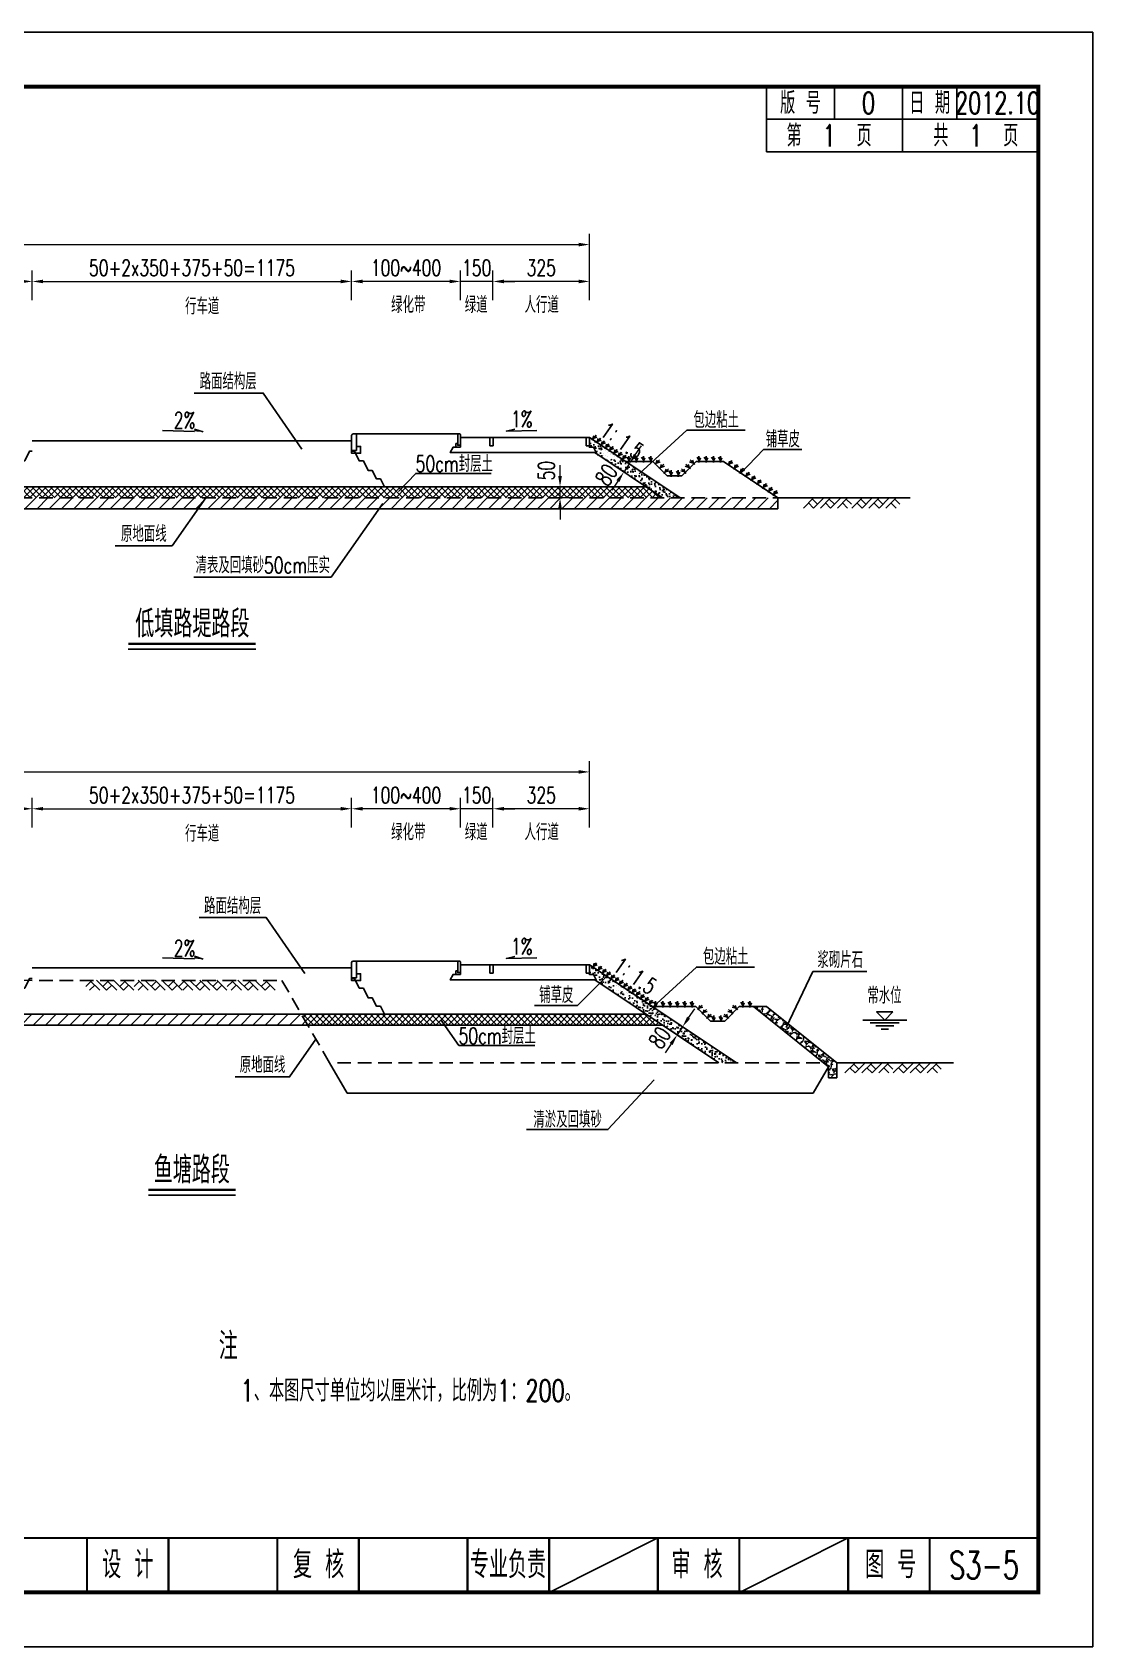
# Model space of a CAD drawing. Extents: x -1568 to -1148, y -1287 to -990.
# Drawn here: x -1343.3 to -1148.2, y -1286.8 to -989.8 of the extents above; entities that cross this region are included whole.
import ezdxf
from ezdxf.enums import TextEntityAlignment as Align

# ---------------------------------------------------------------- set-up
doc = ezdxf.new("R2010")
doc.units = 0
doc.header["$LTSCALE"] = 5
doc.header["$PDMODE"] = 32
doc.header["$PDSIZE"] = 0.3
doc.linetypes.add('HIDDEN', pattern=[0.375, 0.25, -0.125])
doc.layers.get('0').update_dxf_attribs({"linetype": 'CONTINUOUS'})
doc.layers.get('Defpoints').update_dxf_attribs({"linetype": 'CONTINUOUS'})
for name, color, linetype in [('1', 3, 'CONTINUOUS'), ('2', 2, 'HIDDEN'), ('fz', 7, 'CONTINUOUS'), ('HDM', 1, 'CONTINUOUS'), ('图框', 7, 'CONTINUOUS'), ('尺寸标注', 2, 'CONTINUOUS'), ('文字', 7, 'CONTINUOUS'), ('次轮廓线', 7, 'CONTINUOUS'), ('轮廓线', 7, 'CONTINUOUS')]:
    doc.layers.add(name, color=color, linetype=linetype)
doc.layers.add('标注', color=4, linetype='CONTINUOUS', lineweight=15)
doc.styles.get("Standard").update_dxf_attribs({"font": 'simplex1.shx', "width": 0.7, "bigfont": 'hztxt.shx'})
doc.dimstyles.new('比例1：200', dxfattribs={"dimtxt": 3, "dimasz": 2, "dimexe": 2, "dimexo": 1, "dimgap": 1, "dimtad": 1, "dimlfac": 20, "dimzin": 13, "dimdsep": 46, "dimtxsty": 'Standard', "dimcen": -0.09, "dimclrd": 256, "dimclre": 256, "dimclrt": 7, "dimaunit": 1, "dimadec": 0, "dimazin": 2, "dimtfac": 0.0005, "dimtix": 1, "dimtmove": 2, "dimatfit": 3, "dimfxl": 0, "dimtolj": 1, "dimtzin": 13, "dimlwd": -1, "dimlwe": -1, "dimarcsym": 0})
pattern_1 = [(50, (0, 0), (1.8218467, -0.1593909), [0.1905, -2.0955]), (355, (0, 0), (-0.3524283, 1.9105664), [0.1524, -1.6764]), (100.451, (0.1518, -0.0133), (1.469425, 1.7511669), [0.1619, -1.7809]), (46.1842, (0, 0.508), (2.7107904, -0.4204233), [0.28575, -3.14325]), (96.6356, (0.226, 0.473), (2.3740423, 2.4742556), [0.24285, -2.67135]), (351.184, (0, 0.508), (2.374046, 2.474251), [0.2286, -2.5146]), (21, (0.254, 0.381), (1.5161488, -1.0226552), [0.1905, -2.0955]), (326, (0.254, 0.381), (0.6180203, 1.8418797), [0.1524, -1.6764]), (71.4514, (0.3803, 0.2958), (2.1341649, 0.8192286), [0.1619, -1.7809]), (37.5, (0, 0), (0.03088603, 0.8455504), [0, -1.65608, 0, -1.7018, 0, -1.68275]), (7.5, (0, 0), (0.66819663, 1.00180575), [0, -0.97028, 0, -1.61798, 0, -0.64135]), (327.5, (-0.5664, 0), (1.35590595, -0.05728744), [0, -0.635, 0, -1.9812, 0, -2.6289]), (317.5, (-0.8204, 0), (1.4812918, 0.2542649), [0, -0.8255, 0, -1.31572, 0, -1.8669])]

# ---------------------------------------------------------------- blocks, each defined once
blk = doc.blocks.new('*D7')
at = {"layer": 'Defpoints', "color": 0}
for p in [(-1343.27, -1035.66), (-1363.27, -1040.11), (-1343.27, -1040.12)]:
    blk.add_point(p, dxfattribs=at)
at = {"layer": '标注'}
for p, q in [((-1363.27, -1039.11), (-1363.27, -1033.66)), ((-1361.27, -1035.66), (-1345.27, -1035.66)), ((-1343.27, -1039.12), (-1343.27, -1033.66))]:
    blk.add_line(p, q, dxfattribs=at)
for points in [[(-1361.27, -1035.33), (-1361.27, -1036), (-1363.27, -1035.66)], [(-1345.27, -1035.33), (-1345.27, -1036), (-1343.27, -1035.66)]]:
    blk.add_solid(points, dxfattribs=at)
at = {"layer": '标注', "color": 7, "insert": (-1353.27, -1033.16), "char_height": 3, "attachment_point": 5}
blk.add_mtext('\\A1;400~1000', dxfattribs=at)
blk = doc.blocks.new('*D8')
at = {"layer": 'Defpoints', "color": 0}
for p in [(-1284.52, -1035.66), (-1343.27, -1040.12), (-1284.52, -1040.11)]:
    blk.add_point(p, dxfattribs=at)
at = {"layer": '标注'}
for p, q in [((-1343.27, -1039.12), (-1343.27, -1033.66)), ((-1341.27, -1035.66), (-1286.52, -1035.66)), ((-1284.52, -1039.11), (-1284.52, -1033.66))]:
    blk.add_line(p, q, dxfattribs=at)
for points in [[(-1341.27, -1035.33), (-1341.27, -1036), (-1343.27, -1035.66)], [(-1286.52, -1035.33), (-1286.52, -1036), (-1284.52, -1035.66)]]:
    blk.add_solid(points, dxfattribs=at)
at = {"layer": '标注', "color": 7, "insert": (-1313.89, -1033.16), "char_height": 3, "attachment_point": 5}
blk.add_mtext('\\A1;50+2x350+375+50=1175', dxfattribs=at)
blk = doc.blocks.new('*D9')
at = {"layer": 'Defpoints', "color": 0}
for p in [(-1240.77, -1028.88), (-1465.77, -1040.11), (-1240.77, -1040.11)]:
    blk.add_point(p, dxfattribs=at)
at = {"layer": '标注'}
for p, q in [((-1465.77, -1034.88), (-1465.77, -1026.88)), ((-1240.77, -1034.88), (-1240.77, -1026.88)), ((-1463.77, -1028.88), (-1242.77, -1028.88))]:
    blk.add_line(p, q, dxfattribs=at)
for points in [[(-1463.77, -1028.55), (-1463.77, -1029.22), (-1465.77, -1028.88)], [(-1242.77, -1028.55), (-1242.77, -1029.22), (-1240.77, -1028.88)]]:
    blk.add_solid(points, dxfattribs=at)
at = {"layer": '标注', "color": 7, "insert": (-1353.27, -1026.38), "char_height": 3, "attachment_point": 5}
blk.add_mtext('\\A1;道路总宽45m', dxfattribs=at)
blk = doc.blocks.new('*D10')
at = {"layer": 'Defpoints', "color": 0}
for p in [(-1284.52, -1035.66), (-1284.52, -1040.11), (-1264.52, -1040.11)]:
    blk.add_point(p, dxfattribs=at)
at = {"layer": '标注'}
for p, q in [((-1284.52, -1039.11), (-1284.52, -1033.66)), ((-1266.52, -1035.66), (-1282.52, -1035.66)), ((-1264.52, -1039.11), (-1264.52, -1033.66))]:
    blk.add_line(p, q, dxfattribs=at)
for points in [[(-1282.52, -1035.33), (-1282.52, -1036), (-1284.52, -1035.66)], [(-1266.52, -1035.33), (-1266.52, -1036), (-1264.52, -1035.66)]]:
    blk.add_solid(points, dxfattribs=at)
at = {"layer": '标注', "color": 7, "insert": (-1274.52, -1033.16), "char_height": 3, "attachment_point": 5}
blk.add_mtext('\\A1;100~400', dxfattribs=at)
blk = doc.blocks.new('*D13')
at = {"layer": 'Defpoints', "color": 0}
for p in [(-1258.52, -1035.66), (-1258.52, -1040.11), (-1240.77, -1040.11)]:
    blk.add_point(p, dxfattribs=at)
at = {"layer": '标注'}
for p, q in [((-1258.52, -1039.11), (-1258.52, -1033.66)), ((-1242.77, -1035.66), (-1256.52, -1035.66)), ((-1240.77, -1039.11), (-1240.77, -1033.66))]:
    blk.add_line(p, q, dxfattribs=at)
for points in [[(-1256.52, -1035.33), (-1256.52, -1036), (-1258.52, -1035.66)], [(-1242.77, -1035.33), (-1242.77, -1036), (-1240.77, -1035.66)]]:
    blk.add_solid(points, dxfattribs=at)
at = {"layer": '标注', "color": 7, "insert": (-1249.64, -1033.16), "char_height": 3, "attachment_point": 5}
blk.add_mtext('\\A1;325', dxfattribs=at)
blk = doc.blocks.new('*D12')
at = {"layer": 'Defpoints', "color": 0}
for p in [(-1264.52, -1035.66), (-1264.52, -1038.51), (-1258.52, -1040.08)]:
    blk.add_point(p, dxfattribs=at)
at = {"layer": '标注'}
for p, q in [((-1266.52, -1035.66), (-1268.52, -1035.66)), ((-1264.52, -1037.51), (-1264.52, -1033.66)), ((-1258.52, -1035.66), (-1264.52, -1035.66)), ((-1258.52, -1039.08), (-1258.52, -1033.66)), ((-1256.52, -1035.66), (-1254.52, -1035.66))]:
    blk.add_line(p, q, dxfattribs=at)
for points in [[(-1266.52, -1035.33), (-1266.52, -1036), (-1264.52, -1035.66)], [(-1256.52, -1035.33), (-1256.52, -1036), (-1258.52, -1035.66)]]:
    blk.add_solid(points, dxfattribs=at)
at = {"layer": '标注', "color": 7, "insert": (-1261.52, -1033.16), "char_height": 3, "attachment_point": 5}
blk.add_mtext('\\A1;150', dxfattribs=at)
blk = doc.blocks.new('*D17')
at = {"layer": 'Defpoints', "color": 0}
for p in [(-1343.27, -1132.67), (-1363.27, -1137.12), (-1343.27, -1137.12)]:
    blk.add_point(p, dxfattribs=at)
at = {"layer": '标注'}
for p, q in [((-1363.27, -1136.12), (-1363.27, -1130.67)), ((-1343.27, -1136.12), (-1343.27, -1130.67)), ((-1361.27, -1132.67), (-1345.27, -1132.67))]:
    blk.add_line(p, q, dxfattribs=at)
for points in [[(-1361.27, -1132.34), (-1361.27, -1133), (-1363.27, -1132.67)], [(-1345.27, -1132.34), (-1345.27, -1133), (-1343.27, -1132.67)]]:
    blk.add_solid(points, dxfattribs=at)
at = {"layer": '标注', "color": 7, "insert": (-1353.27, -1130.17), "char_height": 3, "attachment_point": 5}
blk.add_mtext('\\A1;400~1000', dxfattribs=at)
blk = doc.blocks.new('*D18')
at = {"layer": 'Defpoints', "color": 0}
for p in [(-1284.52, -1132.67), (-1343.27, -1137.12), (-1284.52, -1137.12)]:
    blk.add_point(p, dxfattribs=at)
at = {"layer": '标注'}
for p, q in [((-1343.27, -1136.12), (-1343.27, -1130.67)), ((-1284.52, -1136.12), (-1284.52, -1130.67)), ((-1341.27, -1132.67), (-1286.52, -1132.67))]:
    blk.add_line(p, q, dxfattribs=at)
for points in [[(-1341.27, -1132.34), (-1341.27, -1133), (-1343.27, -1132.67)], [(-1286.52, -1132.34), (-1286.52, -1133), (-1284.52, -1132.67)]]:
    blk.add_solid(points, dxfattribs=at)
at = {"layer": '标注', "color": 7, "insert": (-1313.89, -1130.17), "char_height": 3, "attachment_point": 5}
blk.add_mtext('\\A1;50+2x350+375+50=1175', dxfattribs=at)
blk = doc.blocks.new('*D19')
at = {"layer": 'Defpoints', "color": 0}
for p in [(-1240.77, -1125.89), (-1465.77, -1137.12), (-1240.77, -1137.12)]:
    blk.add_point(p, dxfattribs=at)
at = {"layer": '标注'}
for p, q in [((-1465.77, -1131.89), (-1465.77, -1123.89)), ((-1240.77, -1131.89), (-1240.77, -1123.89)), ((-1463.77, -1125.89), (-1242.77, -1125.89))]:
    blk.add_line(p, q, dxfattribs=at)
for points in [[(-1463.77, -1125.56), (-1463.77, -1126.22), (-1465.77, -1125.89)], [(-1242.77, -1125.56), (-1242.77, -1126.22), (-1240.77, -1125.89)]]:
    blk.add_solid(points, dxfattribs=at)
at = {"layer": '标注', "color": 7, "insert": (-1353.27, -1123.39), "char_height": 3, "attachment_point": 5}
blk.add_mtext('\\A1;道路总宽45m', dxfattribs=at)
blk = doc.blocks.new('*D20')
at = {"layer": 'Defpoints', "color": 0}
for p in [(-1284.52, -1132.67), (-1284.52, -1137.12), (-1264.52, -1137.12)]:
    blk.add_point(p, dxfattribs=at)
at = {"layer": '标注'}
for p, q in [((-1284.52, -1136.12), (-1284.52, -1130.67)), ((-1264.52, -1136.12), (-1264.52, -1130.67)), ((-1266.52, -1132.67), (-1282.52, -1132.67))]:
    blk.add_line(p, q, dxfattribs=at)
for points in [[(-1282.52, -1132.34), (-1282.52, -1133), (-1284.52, -1132.67)], [(-1266.52, -1132.34), (-1266.52, -1133), (-1264.52, -1132.67)]]:
    blk.add_solid(points, dxfattribs=at)
at = {"layer": '标注', "color": 7, "insert": (-1274.52, -1130.17), "char_height": 3, "attachment_point": 5}
blk.add_mtext('\\A1;100~400', dxfattribs=at)
blk = doc.blocks.new('*D22')
at = {"layer": 'Defpoints', "color": 0}
for p in [(-1258.52, -1132.67), (-1258.52, -1137.12), (-1240.77, -1137.12)]:
    blk.add_point(p, dxfattribs=at)
at = {"layer": '标注'}
for p, q in [((-1258.52, -1136.12), (-1258.52, -1130.67)), ((-1240.77, -1136.12), (-1240.77, -1130.67)), ((-1242.77, -1132.67), (-1256.52, -1132.67))]:
    blk.add_line(p, q, dxfattribs=at)
for points in [[(-1256.52, -1132.34), (-1256.52, -1133), (-1258.52, -1132.67)], [(-1242.77, -1132.34), (-1242.77, -1133), (-1240.77, -1132.67)]]:
    blk.add_solid(points, dxfattribs=at)
at = {"layer": '标注', "color": 7, "insert": (-1249.64, -1130.17), "char_height": 3, "attachment_point": 5}
blk.add_mtext('\\A1;325', dxfattribs=at)
blk = doc.blocks.new('*D23')
at = {"layer": 'Defpoints', "color": 0}
for p in [(-1264.52, -1132.67), (-1264.52, -1135.51), (-1258.52, -1137.08)]:
    blk.add_point(p, dxfattribs=at)
at = {"layer": '标注'}
for p, q in [((-1264.52, -1134.51), (-1264.52, -1130.67)), ((-1258.52, -1136.08), (-1258.52, -1130.67)), ((-1266.52, -1132.67), (-1268.52, -1132.67)), ((-1258.52, -1132.67), (-1264.52, -1132.67)), ((-1256.52, -1132.67), (-1254.52, -1132.67))]:
    blk.add_line(p, q, dxfattribs=at)
for points in [[(-1266.52, -1132.34), (-1266.52, -1133), (-1264.52, -1132.67)], [(-1256.52, -1132.34), (-1256.52, -1133), (-1258.52, -1132.67)]]:
    blk.add_solid(points, dxfattribs=at)
at = {"layer": '标注', "color": 7, "insert": (-1261.52, -1130.17), "char_height": 3, "attachment_point": 5}
blk.add_mtext('\\A1;150', dxfattribs=at)
blk = doc.blocks.new('草')
at = {"layer": '轮廓线', "color": 3}
for p, q in [((-1476.18, -1070.56), (-1477.66, -1068.74)), ((-1477.66, -1068.74), (-1476.53, -1070.05)), ((-1476.53, -1070.05), (-1476.8, -1068.9)), ((-1477.96, -1069.45), (-1476.53, -1069.98)), ((-1476.53, -1069.98), (-1476.18, -1070.56))]:
    blk.add_line(p, q, dxfattribs=at)
blk = doc.blocks.new('*D27')
at = {"layer": 'Defpoints', "color": 0}
for p in [(-1234.45, -1070.73), (-1230.5, -1071.2), (-1231.5, -1072.7)]:
    blk.add_point(p, dxfattribs=at)
at = {"layer": '标注'}
for p, q in [((-1232.34, -1067.57), (-1231.23, -1065.9)), ((-1231.33, -1070.65), (-1235.12, -1068.12)), ((-1232.33, -1072.14), (-1236.12, -1069.62)), ((-1233.45, -1069.23), (-1234.45, -1070.73)), ((-1235.56, -1072.39), (-1236.67, -1074.06))]:
    blk.add_line(p, q, dxfattribs=at)
for points in [[(-1232.62, -1067.38), (-1232.07, -1067.75), (-1233.45, -1069.23)], [(-1235.84, -1072.21), (-1235.28, -1072.58), (-1234.45, -1070.73)]]:
    blk.add_solid(points, dxfattribs=at)
at = {"layer": '标注', "color": 7, "insert": (-1237.66, -1071.24), "char_height": 3, "attachment_point": 5, "rotation": 56.3099}
blk.add_mtext('\\A1;80', dxfattribs=at)
blk = doc.blocks.new('*D28')
at = {"layer": 'Defpoints', "color": 0}
for p in [(-1246.19, -1073.47), (-1243.4, -1073.47), (-1243.4, -1075.47)]:
    blk.add_point(p, dxfattribs=at)
at = {"layer": '标注'}
for p, q in [((-1246.19, -1071.47), (-1246.19, -1069.47)), ((-1244.4, -1073.47), (-1248.19, -1073.47)), ((-1246.19, -1075.47), (-1246.19, -1073.47)), ((-1244.4, -1075.47), (-1248.19, -1075.47)), ((-1246.19, -1077.47), (-1246.19, -1079.47))]:
    blk.add_line(p, q, dxfattribs=at)
for points in [[(-1246.52, -1071.47), (-1245.85, -1071.47), (-1246.19, -1073.47)], [(-1246.52, -1077.47), (-1245.85, -1077.47), (-1246.19, -1075.47)]]:
    blk.add_solid(points, dxfattribs=at)
at = {"layer": '标注', "color": 7, "insert": (-1248.69, -1070.47), "char_height": 3, "attachment_point": 5, "rotation": 90}
blk.add_mtext('\\A1;50', dxfattribs=at)
blk = doc.blocks.new('series')
at = {"width": 0.75}
for tag, height, p in [('页码', 4, (-35, -19)), ('图名', 5, (-220, -282)), ('图号', 5, (-20, -282))]:
    blk.add_attdef(tag, text='', height=height, dxfattribs=at).set_placement(p, align=Align.MIDDLE_CENTER)
blk = doc.blocks.new('*D30')
at = {"layer": 'Defpoints', "color": 0}
for p in [(-1224.64, -1174.28), (-1220.69, -1174.75), (-1221.69, -1176.24)]:
    blk.add_point(p, dxfattribs=at)
at = {"layer": '标注'}
for p, q in [((-1222.53, -1171.11), (-1221.42, -1169.45)), ((-1221.52, -1174.19), (-1225.3, -1171.67)), ((-1223.64, -1172.78), (-1224.64, -1174.28)), ((-1225.75, -1175.94), (-1226.86, -1177.6)), ((-1222.52, -1175.69), (-1226.3, -1173.17))]:
    blk.add_line(p, q, dxfattribs=at)
for points in [[(-1222.81, -1170.93), (-1222.25, -1171.3), (-1223.64, -1172.78)], [(-1226.03, -1175.76), (-1225.47, -1176.13), (-1224.64, -1174.28)]]:
    blk.add_solid(points, dxfattribs=at)
at = {"layer": '标注', "color": 7, "insert": (-1227.85, -1174.78), "char_height": 3, "attachment_point": 5, "rotation": 56.3099}
blk.add_mtext('\\A1;80', dxfattribs=at)

msp = doc.modelspace()

# ---------------------------------------------------------------- hatches: boundary and pattern name
at = {"layer": '1'}
h = msp.add_hatch(dxfattribs=at)
h.set_pattern_fill('ANSI31', color=256, scale=0.5, style=0)
edge = h.paths.add_edge_path()
edge.add_line((-1206.11032, -1077.46893), (-1353.2689, -1077.46893))
edge.add_line((-1353.2689, -1075.46893), (-1206.11032, -1075.46893))
h = msp.add_hatch(dxfattribs=at)
h.set_pattern_fill('ANSI31', color=256, scale=0.5, style=0)
h.paths.add_polyline_path([(-1469.52744, -1162.36024), (-1468.08822, -1166.16024), (-1431.50727, -1166.16024), (-1429.54075, -1172.47429), (-1292.59632, -1172.47429), (-1293.73805, -1170.47429), (-1428.0689, -1170.47429), (-1430.02836, -1164.18292), (-1466.77876, -1164.16024), (-1468.45812, -1162.36024)])
at = {"layer": '尺寸标注'}
h = msp.add_hatch(dxfattribs=at)
h.set_pattern_fill('AR-CONC', color=256, scale=0.01, style=0)
h.set_pattern_definition(pattern_1)
h.paths.add_polyline_path([(-1240.7689, -1064.35488), (-1240.7689, -1066.15488), (-1240.0189, -1066.15488), (-1239.5189, -1067.15488), (-1239.81389, -1067.15488), (-1227.34281, -1075.46893), (-1224.09782, -1075.46893)])
h = msp.add_hatch(dxfattribs=at)
h.set_pattern_fill('ANSI37', color=256, scale=0.25, style=0)
h.paths.add_polyline_path([(-1353.2689, -1073.46893), (-1353.2689, -1075.46893), (-1227.34281, -1075.46893), (-1230.34281, -1073.46893)])
h = msp.add_hatch(dxfattribs=at)
h.set_pattern_fill('AR-CONC', color=256, scale=0.01, style=0)
h.set_pattern_definition(pattern_1)
h.paths.add_polyline_path([(-1240.7689, -1161.36024), (-1240.7689, -1163.16024), (-1240.0189, -1163.16024), (-1239.5189, -1164.16024), (-1239.81389, -1164.16024), (-1216.95678, -1179.39831), (-1213.71178, -1179.39831)])
h = msp.add_hatch(dxfattribs=at)
h.set_pattern_fill('ANSI37', color=256, scale=0.25, style=0)
h.paths.add_polyline_path([(-1292.59632, -1172.47429), (-1227.34281, -1172.47429), (-1230.34281, -1170.47429), (-1293.75379, -1170.47429)])
at = {"layer": '标注'}
h = msp.add_hatch(dxfattribs=at)
h.set_pattern_fill('GRAVEL', color=2, scale=0.1, style=0)
h.set_pattern_definition([(228.0128, (1.8288, 2.54), (-20.320017266, -22.86002809), [0.341721, -33.8305]), (184.9697, (1.6002, 2.286), (30.480049306, 2.5399820754), [0.586405, -58.054]), (132.5104, (1.016, 2.2352), (25.399981518, -27.940027292), [0.413482, -40.9347]), (267.2737, (0.0254, 1.6002), (2.539988971, 50.799983653), [0.534005, -52.8664]), (292.8337, (0, 1.0668), (-12.7000360555, 30.48001733), [0.523634, -51.8398]), (357.2737, (0.2032, 0.5842), (-50.799983653, 2.539988971), [0.534005, -52.8664]), (37.6942, (0.7366, 0.5588), (-33.020020861, -25.399977357), [0.706194, -69.9131]), (72.2553, (1.2954, 0.9906), (17.7800355655, 55.880016206), [0.66672, -66.0053]), (121.4296, (1.4986, 1.6256), (-20.320005235, 33.01996116), [0.535813, -53.0455]), (175.2364, (1.2192, 2.0828), (27.939978053, -2.539976163), [0.611713, -29.9739]), (222.3974, (0.6096, 2.1336), (-30.4800009172, -27.9399636506), [0.791078, -78.3168]), (138.8141, (2.54, 1.5748), (-17.779988674, 15.239976557), [0.270005, -26.7306]), (171.4692, (2.3368, 1.7526), (33.019949596, -5.0800128), [0.513682, -50.8546]), (225, (1.8288, 1.8288), (-5e-16, -2.5399983), [0.359209, -3.23289]), (203.1986, (1.651, 2.1336), (12.700042826, 5.080022274), [0.193441, -19.1506]), (291.8014, (1.4732, 2.0574), (-2.54000178, 7.62000491), [0.273566, -13.4048]), (30.9638, (1.5748, 1.8034), (7.61999195, 5.08000396), [0.44432, -14.3663]), (161.5651, (1.9558, 2.032), (5.0800023, -2.53999622), [0.321287, -7.7109]), (16.3895, (0, 2.0574), (25.400014014, 7.61998415), [0.450088, -44.5588]), (70.3462, (0.4318, 2.1844), (-10.159971689, -27.939960489), [0.377599, -37.3822]), (293.1986, (1.9558, 2.54), (-5.080022274, 12.700042826), [0.38688, -18.9572]), (343.6105, (2.1082, 2.1844), (-25.400014014, 7.61998415), [0.450088, -44.5588]), (339.444, (0, 0.4826), (-12.700015764, 5.079993836), [0.434035, -21.2677]), (294.7751, (0.4064, 0.3302), (-12.699970404, 27.939987026), [0.363672, -36.0036]), (66.8014, (1.9812, 0), (5.080022274, 12.700042826), [0.38688, -18.9572]), (17.354, (2.1336, 0.3556), (-33.020001782, -10.159984676), [0.425783, -42.1524]), (69.444, (0.7366, 0), (-5.079993836, -12.700015764), [0.217018, -21.4848]), (101.3099, (1.8288, 0), (-2.53998746, 10.15996746), [0.129515, -12.822]), (165.9638, (1.8034, 0.127), (7.62000535, -2.5399956), [0.523634, -9.94905]), (186.009, (1.2954, 0.254), (25.399962544, 2.539994069), [0.485267, -48.0414]), (303.6901, (1.5748, 1.5748), (-2.54000087, 5.0799951), [0.366324, -8.79178]), (353.1572, (1.778, 1.27), (43.1800178566, -5.0800227517), [0.639557, -63.316]), (60.9454, (2.413, 1.1938), (-10.159976366, -17.77995761), [0.261508, -25.8894]), (90, (2.54, 1.4224), (-2.54, 2.54), [0.1524, -2.3876]), (120.2564, (1.2446, 0.3302), (10.159978467, -17.779991032), [0.352867, -34.9339]), (48.0128, (1.0668, 0.635), (20.320017266, 22.86002809), [0.683443, -33.4888]), (0, (1.524, 1.143), (2.54, 2.54), [0.6604, -1.8796]), (325.3048, (2.1844, 1.143), (-25.399955991, 17.78000169), [0.40161, -39.7593]), (254.0546, (2.5146, 0.9144), (-2.54000648, -10.1600242), [0.369829, -18.1217]), (207.646, (2.413, 0.5588), (-48.259983049, -25.400015975), [0.602145, -59.6125]), (175.4261, (1.8796, 0.2794), (-33.020007605, 2.539987711), [0.637029, -63.0658]), (175.4261, (1.8796, 0.2794), (-33.020007605, 2.539987711), [0.637029, -63.0658])])
h.paths.add_polyline_path([(-1208.20786, -1169.06759), (-1210.60889, -1169.06759), (-1196.79573, -1180.11921), (-1196.79573, -1182.19186), (-1195.29573, -1182.19186), (-1195.29573, -1179.39831)])

# ---------------------------------------------------------------- linework, layer by layer
at = {"linetype": 'Continuous'}
for p, q in [((-1302.0189, -1064.92351), (-1302.0189, -1064.92351)), ((-1284.5189, -1066.02351), (-1284.5189, -1066.02351)), ((-1302.0189, -1161.92887), (-1302.0189, -1161.92887)), ((-1284.5189, -1163.02887), (-1284.5189, -1163.02887))]:
    msp.add_line(p, q, dxfattribs=at)
for p, q in [((-1284.52279, -1065.95327), (-1284.52279, -1065.95327)), ((-1284.5189, -1064.53494), (-1284.5189, -1066.21893)), ((-1284.5189, -1064.92351), (-1284.5189, -1066.17351)), ((-1302.17511, -1103.33233), (-1325.61268, -1103.33233)), ((-1283.49612, -1160.72429), (-1283.94762, -1160.72429)), ((-1284.52279, -1162.95863), (-1284.52279, -1162.95863)), ((-1284.5189, -1161.5403), (-1284.5189, -1163.22429)), ((-1284.5189, -1161.92887), (-1284.5189, -1163.17887)), ((-1305.86913, -1203.77726), (-1321.91866, -1203.77726))]:
    msp.add_line(p, q)
msp.add_lwpolyline([(-1148.20035, -1286.82642), (-1148.20035, -989.82642), (-1568.20035, -989.82642), (-1568.20035, -1286.82642)], close=True)
msp.add_lwpolyline([(-1148.20035, -1286.82642), (-1148.20035, -989.82642), (-1568.20035, -989.82642), (-1568.20035, -1286.82642)], close=True)
at = {"color": 7}
for points in [[(-1250.43629, -1063.10658), (-1256.04452, -1063.20588), (-1254.52873, -1062.81668)], [(-1250.43629, -1160.11194), (-1256.04452, -1160.21124), (-1254.52873, -1159.82204)]]:
    msp.add_lwpolyline(points, dxfattribs=at)
at = {"const_width": 0.4}
for points in [[(-1302.17511, -1102.33233), (-1325.61268, -1102.33233)], [(-1305.86913, -1202.77726), (-1321.91866, -1202.77726)]]:
    msp.add_lwpolyline(points, dxfattribs=at)
at = {"layer": '1'}
msp.add_line((-1278.4689, -1073.46893), (-1349.3189, -1073.46893), dxfattribs=at)
at = {"layer": '2', "color": 2, "linetype": 'Continuous'}
for p, q in [((-1199.54604, -1075.46893), (-1201.42104, -1077.34393)), ((-1199.54604, -1077.34393), (-1200.48354, -1076.40643)), ((-1198.83893, -1076.63682), (-1199.77643, -1075.69932)), ((-1197.67104, -1075.46893), (-1199.54604, -1077.34393)), ((-1196.42104, -1075.46893), (-1198.29604, -1077.34393)), ((-1196.42104, -1077.34393), (-1197.35854, -1076.40643)), ((-1195.71393, -1076.63682), (-1196.65143, -1075.69932)), ((-1194.54604, -1075.46893), (-1196.42104, -1077.34393)), ((-1193.29604, -1075.46893), (-1195.17104, -1077.34393)), ((-1193.29604, -1077.34393), (-1194.23354, -1076.40643)), ((-1192.58893, -1076.63682), (-1193.52643, -1075.69932)), ((-1190.63555, -1075.46893), (-1192.51055, -1077.34393)), ((-1190.63555, -1077.34393), (-1191.57305, -1076.40643)), ((-1189.92845, -1076.63682), (-1190.86595, -1075.69932)), ((-1188.76055, -1075.46893), (-1190.63555, -1077.34393)), ((-1187.51055, -1075.46893), (-1189.38555, -1077.34393)), ((-1187.51055, -1077.34393), (-1188.44805, -1076.40643)), ((-1186.80345, -1076.63682), (-1187.74095, -1075.69932)), ((-1185.63555, -1075.46893), (-1187.51055, -1077.34393)), ((-1184.38555, -1075.46893), (-1186.26055, -1077.34393)), ((-1184.38555, -1077.34393), (-1185.32305, -1076.40643)), ((-1183.67845, -1076.63682), (-1184.61595, -1075.69932)), ((-1332.72776, -1164.19545), (-1330.85276, -1166.07045)), ((-1331.47776, -1164.19545), (-1329.60276, -1166.07045)), ((-1329.60276, -1164.19545), (-1327.72776, -1166.07045)), ((-1328.35276, -1164.19545), (-1326.47776, -1166.07045)), ((-1326.47776, -1164.19545), (-1324.60276, -1166.07045)), ((-1323.81728, -1164.19545), (-1321.94228, -1166.07045)), ((-1322.56728, -1164.19545), (-1320.69228, -1166.07045)), ((-1320.69228, -1164.19545), (-1318.81728, -1166.07045)), ((-1319.44228, -1164.19545), (-1317.56728, -1166.07045)), ((-1317.56728, -1164.19545), (-1315.69228, -1166.07045)), ((-1315.59996, -1164.19545), (-1313.72496, -1166.07045)), ((-1314.34996, -1164.19545), (-1312.47496, -1166.07045)), ((-1312.47496, -1164.19545), (-1310.59996, -1166.07045)), ((-1311.22496, -1164.19545), (-1309.34996, -1166.07045)), ((-1309.34996, -1164.19545), (-1307.47496, -1166.07045)), ((-1306.68948, -1164.19545), (-1304.81448, -1166.07045)), ((-1305.43948, -1164.19545), (-1303.56448, -1166.07045)), ((-1303.56448, -1164.19545), (-1301.68948, -1166.07045)), ((-1302.31448, -1164.19545), (-1300.43948, -1166.07045)), ((-1300.43948, -1164.19545), (-1298.56448, -1166.07045)), ((-1333.43487, -1165.36334), (-1332.49737, -1164.42584)), ((-1332.72776, -1166.07045), (-1331.79026, -1165.13295)), ((-1330.30987, -1165.36334), (-1329.37237, -1164.42584)), ((-1329.60276, -1166.07045), (-1328.66526, -1165.13295)), ((-1327.18487, -1165.36334), (-1326.24737, -1164.42584)), ((-1326.47776, -1166.07045), (-1325.54026, -1165.13295)), ((-1324.52439, -1165.36334), (-1323.58689, -1164.42584)), ((-1323.81728, -1166.07045), (-1322.87978, -1165.13295)), ((-1321.39939, -1165.36334), (-1320.46189, -1164.42584)), ((-1320.69228, -1166.07045), (-1319.75478, -1165.13295)), ((-1318.27439, -1165.36334), (-1317.33689, -1164.42584)), ((-1317.56728, -1166.07045), (-1316.62978, -1165.13295)), ((-1316.30707, -1165.36334), (-1315.36957, -1164.42584)), ((-1315.59996, -1166.07045), (-1314.66246, -1165.13295)), ((-1313.18207, -1165.36334), (-1312.24457, -1164.42584)), ((-1312.47496, -1166.07045), (-1311.53746, -1165.13295)), ((-1310.05707, -1165.36334), (-1309.11957, -1164.42584)), ((-1309.34996, -1166.07045), (-1308.41246, -1165.13295)), ((-1307.39659, -1165.36334), (-1306.45909, -1164.42584)), ((-1306.68948, -1166.07045), (-1305.75198, -1165.13295)), ((-1304.27159, -1165.36334), (-1303.33409, -1164.42584)), ((-1303.56448, -1166.07045), (-1302.62698, -1165.13295)), ((-1301.14659, -1165.36334), (-1300.20909, -1164.42584)), ((-1300.43948, -1166.07045), (-1299.50198, -1165.13295)), ((-1191.92401, -1179.39831), (-1193.79901, -1181.27331)), ((-1191.92401, -1181.27331), (-1192.86151, -1180.33581)), ((-1191.2169, -1180.56621), (-1192.1544, -1179.62871)), ((-1190.04901, -1179.39831), (-1191.92401, -1181.27331)), ((-1188.79901, -1179.39831), (-1190.67401, -1181.27331)), ((-1188.79901, -1181.27331), (-1189.73651, -1180.33581)), ((-1188.0919, -1180.56621), (-1189.0294, -1179.62871)), ((-1186.92401, -1179.39831), (-1188.79901, -1181.27331)), ((-1185.67401, -1179.39831), (-1187.54901, -1181.27331)), ((-1185.67401, -1181.27331), (-1186.61151, -1180.33581)), ((-1184.9669, -1180.56621), (-1185.9044, -1179.62871)), ((-1183.01352, -1179.39831), (-1184.88852, -1181.27331)), ((-1183.01352, -1181.27331), (-1183.95102, -1180.33581)), ((-1182.30642, -1180.56621), (-1183.24392, -1179.62871)), ((-1181.13852, -1179.39831), (-1183.01352, -1181.27331)), ((-1179.88852, -1179.39831), (-1181.76352, -1181.27331)), ((-1179.88852, -1181.27331), (-1180.82602, -1180.33581)), ((-1179.18142, -1180.56621), (-1180.11892, -1179.62871)), ((-1178.01352, -1179.39831), (-1179.88852, -1181.27331)), ((-1176.76352, -1179.39831), (-1178.63852, -1181.27331)), ((-1176.76352, -1181.27331), (-1177.70102, -1180.33581)), ((-1176.05642, -1180.56621), (-1176.99392, -1179.62871))]:
    msp.add_line(p, q, dxfattribs=at)
at = {"layer": 'fz'}
for p, q in [((-1206.11032, -1077.46893), (-1353.2689, -1077.46893)), ((-1206.11032, -1075.46893), (-1206.11032, -1077.46893)), ((-1206.11032, -1075.46893), (-1181.76035, -1075.46893)), ((-1292.59632, -1172.47429), (-1429.54075, -1172.47429)), ((-1288.58914, -1179.39831), (-1285.35568, -1184.98541)), ((-1196.79573, -1180.11921), (-1199.61198, -1184.98541)), ((-1195.29573, -1179.39831), (-1173.80128, -1179.39831)), ((-1285.35568, -1184.98541), (-1199.61198, -1184.98541))]:
    msp.add_line(p, q, dxfattribs=at)
at = {"layer": 'HDM'}
for p, q in [((-1343.2689, -1064.96893), (-1284.5189, -1064.96893)), ((-1240.7689, -1064.35488), (-1264.5189, -1064.35488)), ((-1259.1189, -1064.35488), (-1259.1189, -1065.91527)), ((-1258.5189, -1065.91513), (-1259.1189, -1065.91527)), ((-1258.5189, -1064.35488), (-1258.5189, -1065.91513)), ((-1241.3689, -1064.35488), (-1241.3689, -1065.91719)), ((-1241.3689, -1065.91719), (-1240.7689, -1065.91719)), ((-1234.11343, -1068.79185), (-1240.7689, -1064.35488)), ((-1240.7689, -1064.35488), (-1240.7689, -1065.91719)), ((-1234.11343, -1068.79185), (-1229.11343, -1068.79185)), ((-1229.11343, -1068.79185), (-1226.45093, -1071.45435)), ((-1223.78843, -1071.45435), (-1221.12593, -1068.79185)), ((-1221.12593, -1068.79185), (-1216.12593, -1068.79185)), ((-1218.11343, -1068.79185), (-1217.40632, -1068.79185)), ((-1206.11032, -1075.46893), (-1216.12593, -1068.79185)), ((-1226.45093, -1071.45435), (-1223.78843, -1071.45435)), ((-1343.2689, -1161.92887), (-1284.5189, -1161.92887)), ((-1240.7689, -1161.36024), (-1264.5189, -1161.36024)), ((-1259.1189, -1161.36024), (-1259.1189, -1162.92063)), ((-1258.5189, -1162.92049), (-1259.1189, -1162.92063)), ((-1258.5189, -1161.36024), (-1258.5189, -1162.92049)), ((-1241.3689, -1161.36024), (-1241.3689, -1162.92255)), ((-1241.3689, -1162.92255), (-1240.7689, -1162.92255)), ((-1229.20786, -1169.06759), (-1240.7689, -1161.36024)), ((-1240.7689, -1161.36024), (-1240.7689, -1162.92255)), ((-1229.20786, -1169.06759), (-1221.90247, -1169.06759)), ((-1221.90247, -1169.06759), (-1221.20786, -1169.06759)), ((-1221.19536, -1169.06759), (-1218.53286, -1171.73009)), ((-1215.87036, -1171.73009), (-1213.20786, -1169.06759)), ((-1213.20786, -1169.06759), (-1212.50075, -1169.06759)), ((-1212.50075, -1169.06759), (-1208.20786, -1169.06759)), ((-1196.79573, -1180.11921), (-1210.60889, -1169.06759)), ((-1195.29573, -1179.39831), (-1208.20786, -1169.06759)), ((-1218.53286, -1171.73009), (-1215.87036, -1171.73009)), ((-1196.79573, -1182.19186), (-1196.79573, -1180.11921)), ((-1195.29573, -1182.19186), (-1195.29573, -1179.39831)), ((-1196.79573, -1182.19186), (-1195.29573, -1182.19186))]:
    msp.add_line(p, q, dxfattribs=at)
at = {"layer": 'HDM', "linetype": 'HIDDEN', "ltscale": 2}
for p, q in [((-1353.2689, -1075.46893), (-1206.11032, -1075.46893)), ((-1353.2689, -1164.2303), (-1297.35111, -1164.25846)), ((-1297.35111, -1164.25846), (-1288.58914, -1179.39831)), ((-1287.14159, -1179.39831), (-1197.69676, -1179.39831))]:
    msp.add_line(p, q, dxfattribs=at)
at = {"layer": 'HDM', "color": 1, "linetype": 'Continuous'}
for points in [[(-1283.6189, -1066.76893), (-1283.6189, -1063.71893), (-1284.2689, -1063.71893, 0.414213562), (-1284.5189, -1063.96893), (-1284.5189, -1066.76893)], [(-1264.5189, -1063.81893, 0.414213562), (-1264.6189, -1063.71893), (-1265.0189, -1063.71893), (-1265.0189, -1065.80488), (-1264.5189, -1065.80488)], [(-1283.6189, -1163.77429), (-1283.6189, -1160.72429), (-1284.2689, -1160.72429, 0.414213562), (-1284.5189, -1160.97429), (-1284.5189, -1163.77429)], [(-1264.5189, -1160.82429, 0.414213562), (-1264.6189, -1160.72429), (-1265.0189, -1160.72429), (-1265.0189, -1162.81024), (-1264.5189, -1162.81024)]]:
    msp.add_lwpolyline(points, format="xyb", close=True, dxfattribs=at)
at = {"layer": 'HDM', "color": 1}
for points in [[(-1284.5189, -1066.76893), (-1284.5189, -1067.26893), (-1282.8689, -1067.26893), (-1282.8689, -1066.01893), (-1283.6189, -1066.01893)], [(-1265.3689, -1065.45488), (-1265.0189, -1065.45488)], [(-1264.5189, -1065.80488), (-1264.5189, -1066.15488)], [(-1284.5189, -1163.77429), (-1284.5189, -1164.27429), (-1282.8689, -1164.27429), (-1282.8689, -1163.02429), (-1283.6189, -1163.02429)], [(-1265.3689, -1162.46024), (-1265.0189, -1162.46024)], [(-1264.5189, -1162.81024), (-1264.5189, -1163.16024)]]:
    msp.add_lwpolyline(points, dxfattribs=at)
at = {"layer": 'HDM', "color": 1, "linetype": 'Continuous'}
for points in [[(-1265.3689, -1065.45488), (-1265.3689, -1066.15488), (-1264.5189, -1066.15488)], [(-1265.3689, -1162.46024), (-1265.3689, -1163.16024), (-1264.5189, -1163.16024)]]:
    msp.add_lwpolyline(points, dxfattribs=at)
at = {"layer": '图框'}
for p, q in [((-1208.20035, -1011.82642), (-1208.20035, -999.82642)), ((-1195.70035, -1005.82642), (-1195.70035, -999.82642)), ((-1183.20035, -1005.82642), (-1183.20035, -999.82642)), ((-1173.20035, -1005.82642), (-1173.20035, -999.82642)), ((-1208.20035, -1005.82642), (-1158.20035, -1005.82642)), ((-1183.20035, -1011.82642), (-1183.20035, -1005.82642)), ((-1208.20035, -1011.82642), (-1158.20035, -1011.82642)), ((-1248.20035, -1276.82642), (-1228.20035, -1266.82642)), ((-1193.20035, -1266.82642), (-1213.20035, -1276.82642))]:
    msp.add_line(p, q, dxfattribs=at)
for points, const_width in [([(-1158.20035, -999.82642), (-1538.20035, -999.82642), (-1538.20035, -1276.82642), (-1158.20035, -1276.82642), (-1158.20035, -999.82642)], 0.7), ([(-1538.20035, -1266.82642), (-1158.20035, -1266.82642)], 0.4), ([(-1333.20035, -1276.82642), (-1333.20035, -1266.82642)], 0.4), ([(-1318.20035, -1276.82642), (-1318.20035, -1266.82642)], 0.4), ([(-1298.20035, -1276.82642), (-1298.20035, -1266.82642)], 0.4), ([(-1283.20035, -1276.82642), (-1283.20035, -1266.82642)], 0.4), ([(-1263.20035, -1276.82642), (-1263.20035, -1266.82642)], 0.4), ([(-1263.20035, -1276.82642), (-1263.20035, -1266.82642)], 0.4), ([(-1248.20035, -1276.82642), (-1248.20035, -1266.82642)], 0.4), ([(-1228.20035, -1276.82642), (-1228.20035, -1266.82642)], 0.4), ([(-1213.20035, -1276.82642), (-1213.20035, -1266.82642)], 0.4), ([(-1193.20035, -1276.82642), (-1193.20035, -1266.82642)], 0.4), ([(-1178.20035, -1276.82642), (-1178.20035, -1266.82642)], 0.4)]:
    msp.add_lwpolyline(points, dxfattribs=dict(at, const_width=const_width))
at = {"layer": '尺寸标注'}
for p, q in [((-1182.4083, -1171.54293), (-1190.50011, -1171.54293)), ((-1183.78216, -1172.04638), (-1189.12625, -1172.04638)), ((-1184.78869, -1172.62077), (-1188.11972, -1172.62077)), ((-1185.79383, -1173.19516), (-1187.11458, -1173.19516))]:
    msp.add_line(p, q, dxfattribs=at)
at = {"layer": '尺寸标注', "linetype": 'Continuous'}
for points in [[(-1313.48274, -1056.19713), (-1300.77495, -1056.19713), (-1293.68351, -1066.50133)], [(-1212.15566, -1063.05094), (-1222.85736, -1063.05094), (-1231.61709, -1071.08627)], [(-1201.71451, -1066.6092), (-1208.77032, -1066.6092), (-1212.94634, -1070.91158)], [(-1258.83597, -1070.97183), (-1272.74473, -1070.97183), (-1275.91164, -1074.28305)], [(-1328.03562, -1084.29781), (-1317.55899, -1084.29781), (-1311.36012, -1075.46893)], [(-1313.55485, -1090.07634), (-1288.30563, -1090.07634), (-1278.79117, -1076.52517)], [(-1312.59693, -1152.68096), (-1300.24403, -1152.68096), (-1293.15259, -1162.98516)], [(-1250.89783, -1168.84287), (-1243.00104, -1168.84287), (-1237.57081, -1163.4923)], [(-1210.39611, -1161.78226), (-1221.09781, -1161.78226), (-1229.85754, -1169.81759)], [(-1189.74343, -1162.62878), (-1199.65786, -1162.62878), (-1204.56038, -1172.93297)], [(-1250.83402, -1176.21623), (-1264.79757, -1176.21623), (-1268.09948, -1171.52096)], [(-1305.92355, -1181.99252), (-1295.93152, -1181.99252), (-1291.08371, -1175.08793)], [(-1252.35556, -1191.69387), (-1237.37431, -1191.69387), (-1228.85924, -1182.51358)]]:
    msp.add_lwpolyline(points, dxfattribs=at)
at = {"layer": '尺寸标注'}
msp.add_lwpolyline([(-1184.9542, -1170.04293), (-1187.9542, -1170.04293), (-1186.4542, -1171.54293)], close=True, dxfattribs=at)
at = {"layer": '文字', "ltscale": 10}
for p, q in [((-1313.43567, -1063.25562), (-1319.34361, -1063.06303)), ((-1311.83461, -1063.30781), (-1313.42815, -1062.81242)), ((-1313.43567, -1160.26098), (-1319.34361, -1160.06839)), ((-1311.83461, -1160.31317), (-1313.42815, -1159.81778))]:
    msp.add_line(p, q, dxfattribs=at)
for points in [[(-1311.83461, -1063.30781), (-1313.42815, -1062.81242), (-1313.43567, -1063.25562)], [(-1311.83461, -1160.31317), (-1313.42815, -1159.81778), (-1313.43567, -1160.26098)]]:
    msp.add_solid(points, dxfattribs=at)
at = {"layer": '次轮廓线'}
for p, q in [((-1283.6189, -1063.71893), (-1265.0189, -1063.71893)), ((-1239.81389, -1067.15488), (-1227.34281, -1075.46893)), ((-1234.11343, -1068.79185), (-1224.09782, -1075.46893)), ((-1278.4689, -1073.46893), (-1230.34281, -1073.46893)), ((-1283.49612, -1160.72429), (-1265.0189, -1160.72429)), ((-1239.81389, -1164.16024), (-1216.95678, -1179.39831)), ((-1234.11343, -1165.79721), (-1213.71178, -1179.39831)), ((-1292.59632, -1172.47429), (-1227.34281, -1172.47429)), ((-1278.4689, -1170.47429), (-1230.34281, -1170.47429))]:
    msp.add_line(p, q, dxfattribs=at)
for points in [[(-1265.8689, -1066.15488), (-1266.3689, -1067.15488), (-1239.5189, -1067.15488), (-1266.3689, -1067.15488), (-1265.8689, -1066.15488), (-1265.3689, -1066.15488)], [(-1240.7689, -1066.15488), (-1240.7689, -1065.91719), (-1240.7689, -1066.15488), (-1240.0189, -1066.15488), (-1239.5189, -1067.15488)], [(-1284.5189, -1066.86893), (-1284.0189, -1066.86893), (-1283.1189, -1068.66893), (-1282.3689, -1068.66893), (-1281.4689, -1070.46893), (-1280.7189, -1070.46893), (-1279.9689, -1071.96893), (-1279.2189, -1071.96893), (-1278.4689, -1073.46893), (-1349.3189, -1073.46893), (-1348.5689, -1071.96893), (-1347.8189, -1071.96893), (-1347.0689, -1070.46893), (-1346.3189, -1070.46893), (-1345.4189, -1068.66893), (-1344.6689, -1068.66893), (-1343.7689, -1066.86893), (-1343.2689, -1066.86893)], [(-1284.5189, -1163.87429), (-1284.0189, -1163.87429), (-1283.1189, -1165.67429), (-1282.3689, -1165.67429), (-1281.4689, -1167.47429), (-1280.7189, -1167.47429), (-1279.9689, -1168.97429), (-1279.2189, -1168.97429), (-1278.4689, -1170.47429), (-1349.3189, -1170.47429), (-1348.5689, -1168.97429), (-1347.8189, -1168.97429), (-1347.0689, -1167.47429), (-1346.3189, -1167.47429), (-1345.4189, -1165.67429), (-1344.6689, -1165.67429), (-1343.7689, -1163.87429), (-1343.2689, -1163.87429)], [(-1265.8689, -1163.16024), (-1266.3689, -1164.16024), (-1239.5189, -1164.16024), (-1266.3689, -1164.16024), (-1265.8689, -1163.16024), (-1265.3689, -1163.16024)], [(-1240.7689, -1163.16024), (-1240.7689, -1162.92255), (-1240.7689, -1163.16024), (-1240.0189, -1163.16024), (-1239.5189, -1164.16024)]]:
    msp.add_lwpolyline(points, dxfattribs=at)

# ---------------------------------------------------------------- block references
at = {"layer": '图框'}
ref = msp.add_blockref('series', (-1148.20035, -989.82642), dxfattribs=at)
ref.add_attrib('页码', '第  1  页     共  1  页', dxfattribs={"layer": '0', "height": 4, "width": 0.7}).set_placement((-1183.20035, -1008.82642), align=Align.MIDDLE_CENTER)
ref.add_attrib('图名', '一般路基设计图', dxfattribs={"layer": '0', "height": 5, "width": 0.7}).set_placement((-1368.20035, -1271.82642), align=Align.MIDDLE_CENTER)
ref.add_attrib('图号', 'S3-5', dxfattribs={"layer": '0', "height": 5, "width": 0.7}).set_placement((-1168.20035, -1271.82642), align=Align.MIDDLE_CENTER)
at = {"layer": '标注', "xscale": -0.5, "yscale": 0.5, "zscale": 0.5}
for p in [(-1978.38981, -529.58885), (-1977.59932, -530.11531), (-1976.81628, -530.63787), (-1976.02579, -531.16433), (-1975.27449, -531.66573), (-1974.484, -532.19219), (-1973.70096, -532.71475), (-1972.91047, -533.24121), (-1978.31525, -626.64392), (-1977.38982, -627.26087), (-1976.59933, -627.78733), (-1975.81629, -628.30989), (-1975.0258, -628.83634), (-1974.2745, -629.33775), (-1973.48424, -629.86459), (-1972.69375, -630.39105), (-1971.91071, -630.91361), (-1971.12022, -631.44007), (-1970.36892, -631.94147), (-1969.57843, -632.46793), (-1968.79539, -632.99049), (-1968.0049, -633.51695)]:
    msp.add_blockref('草', p, dxfattribs=at)
at = {"layer": '标注', "yscale": 0.5, "zscale": 0.5}
for p, xscale, rotation in [((-323.06249, -1117.67144), 0.5, 320.9868614025357), ((-321.72179, -1117.67144), 0.5, 320.9868614025357), ((-320.39242, -1117.67144), 0.5, 320.9868614025357), ((-319.05173, -1117.67144), 0.5, 320.9868614025357), ((-1913.26955, -467.11755), -0.5, 354.6123107419226), ((-536.84579, -467.11755), 0.5, 5.387689258077373), ((-310.18099, -1117.67144), 0.5, 320.9868614025357), ((-308.85161, -1117.67144), 0.5, 320.9868614025357), ((-307.51092, -1117.67144), 0.5, 320.9868614025357), ((-306.23275, -1117.67144), 0.5, 320.9868614025357), ((-1975.72737, -566.52631), -0.5000000000000001, 2.466136300347177), ((-1912.46915, -467.91794), -0.5, 354.6123107419226), ((-1911.63775, -468.74935), -0.5, 354.6123107419226), ((-315.30711, -1120.29108), 0.5, 320.9868614025357), ((-313.97875, -1120.29108), 0.5, 320.9868614025357), ((-538.4776, -468.74935), 0.5, 5.387689258077373), ((-537.64619, -467.91794), 0.5, 5.387689258077373), ((-1974.66969, -567.23143), -0.5000000000000001, 2.466136300347177), ((-1973.58336, -567.9551), -0.5000000000000001, 2.466136300347177), ((-1972.52568, -568.66022), -0.5000000000000001, 2.466136300347177), ((-1971.50178, -569.34337), -0.5000000000000001, 2.466136300347177), ((-1970.41545, -570.06704), -0.5000000000000001, 2.466136300347177), ((-1969.35776, -570.77216), -0.5000000000000001, 2.466136300347177), ((-1968.34688, -571.44609), -0.5000000000000001, 2.466136300347177), ((-1967.43582, -572.05346), -0.5000000000000001, 2.466136300347177), ((-318.15692, -1217.94718), 0.5, 320.9868614025357), ((-316.81622, -1217.94718), 0.5, 320.9868614025357), ((-315.48685, -1217.94718), 0.5, 320.9868614025357), ((-314.14615, -1217.94718), 0.5, 320.9868614025357), ((-312.79093, -1217.94718), 0.5, 320.9868614025357), ((-311.45024, -1217.94718), 0.5, 320.9868614025357), ((-1905.42599, -567.43614), -0.5, 354.6123107419226), ((-1904.62559, -568.23654), -0.5, 354.6123107419226), ((-529.80263, -568.23654), 0.5, 5.387689258077373), ((-529.00223, -567.43614), 0.5, 5.387689258077373), ((-302.11868, -1217.94718), 0.5, 320.9868614025357), ((-300.78931, -1217.94718), 0.5, 320.9868614025357), ((-1903.79418, -569.06795), -0.5, 354.6123107419226), ((-307.46355, -1220.60968), 0.5, 320.9868614025357), ((-306.13519, -1220.60968), 0.5, 320.9868614025357), ((-530.63403, -569.06795), 0.5, 5.387689258077373)]:
    msp.add_blockref('草', p, dxfattribs=dict(at, xscale=xscale, rotation=rotation))

# ---------------------------------------------------------------- texts
at = {"layer": '图框', "width": 0.7}
for s, height, p in [('版 号', 4, (-1201.95035, -1002.82642)), ('0', 4, (-1189.45035, -1002.82642)), ('日 期', 4, (-1178.20035, -1002.82642)), ('2012.10', 4, (-1165.70035, -1002.82642)), ('设 计', 5, (-1325.69959, -1271.73183)), ('复 核', 5, (-1290.60477, -1271.73183)), ('专业负责', 5, (-1255.75402, -1271.73183)), ('审 核', 5, (-1220.98022, -1271.73183)), ('图 号', 5, (-1185.36105, -1271.73183))]:
    msp.add_text(s, height=height, dxfattribs=at).set_placement(p, align=Align.MIDDLE_CENTER)
at = {"layer": '尺寸标注', "color": 7, "linetype": 'Continuous', "width": 0.7}
for s, p in [('路面结构层', (-1307.22864, -1055.53119)), ('铺草皮', (-1205.21257, -1066.18707)), ('50cm封层土', (-1265.63533, -1070.70472)), ('原地面线', (-1322.75159, -1083.57705)), ('清表及回填砂50cm压实', (-1300.87917, -1089.35558)), ('路面结构层', (-1306.4152, -1152.01502)), ('浆砌片石', (-1194.64214, -1161.96284)), ('铺草皮', (-1246.88321, -1168.42074)), ('常水位', (-1186.5024, -1168.52141)), ('50cm封层土', (-1257.74214, -1175.94912)), ('原地面线', (-1300.9131, -1181.27177)), ('清淤及回填砂', (-1244.79915, -1191.33118))]:
    msp.add_text(s, height=3, dxfattribs=at).set_placement(p, align=Align.CENTER)
for p in [(-1217.46167, -1062.62881), (-1215.70213, -1161.36013)]:
    msp.add_text('包边粘土', height=3, rotation=360, dxfattribs=at).set_placement(p, align=Align.CENTER)
at = {"layer": '文字', "width": 0.7}
for s, height, p in [('行车道', 3, (-1315.16535, -1041.72319)), ('绿化带', 3, (-1277.25267, -1041.45656)), ('绿道', 3, (-1263.71018, -1041.45656)), ('人行道', 3, (-1252.71663, -1041.45656)), ('2%', 3, (-1317.2392, -1062.70012)), ('1%', 3, (-1255.2132, -1062.48862)), ('低填路堤路段', 5, (-1324.32041, -1101.15727)), ('行车道', 3, (-1315.16535, -1138.72855)), ('绿化带', 3, (-1277.25267, -1138.46192)), ('绿道', 3, (-1263.71018, -1138.46192)), ('人行道', 3, (-1252.71663, -1138.46192)), ('2%', 3, (-1317.2392, -1159.82509)), ('1%', 3, (-1255.2132, -1159.49398)), ('鱼塘路段', 5, (-1320.92242, -1201.6022)), ('注', 5, (-1308.96651, -1234.01614)), ('1、本图尺寸单位均以厘米计，比例为1：200。', 4, (-1304.93383, -1241.7078))]:
    msp.add_text(s, height=height, dxfattribs=at).set_placement(p)
for p in [(-1239.07992, -1063.80863), (-1236.68786, -1162.24905)]:
    msp.add_text('1：1.5', height=3, rotation=325.4099949, dxfattribs=at).set_placement(p)

# ---------------------------------------------------------------- dimensions: what is measured, and where the dimension line sits
at = {"layer": '标注'}
for base, p1, p2, text, picture, middle in [((-1240.7689, -1028.88445), (-1465.7689, -1040.11394), (-1240.7689, -1040.11394), '道路总宽45m', '*D9', (-1353.2689, -1026.38445)), ((-1343.2689, -1035.6639), (-1363.2689, -1040.11394), (-1343.2689, -1040.11547), '400~1000', '*D7', (-1353.2689, -1033.1639)), ((-1284.5189, -1035.6639), (-1343.2689, -1040.11547), (-1284.5189, -1040.11394), '50+2x350+375+50=1175', '*D8', (-1313.8939, -1033.1639)), ((-1240.7689, -1125.88981), (-1465.7689, -1137.1193), (-1240.7689, -1137.1193), '道路总宽45m', '*D19', (-1353.2689, -1123.38981)), ((-1343.2689, -1132.66926), (-1363.2689, -1137.1193), (-1343.2689, -1137.12083), '400~1000', '*D17', (-1353.2689, -1130.16926)), ((-1284.5189, -1132.66926), (-1343.2689, -1137.12083), (-1284.5189, -1137.1193), '50+2x350+375+50=1175', '*D18', (-1313.8939, -1130.16926))]:
    dim = msp.add_linear_dim(base=base, p1=p1, p2=p2, text=text, dimstyle='比例1：200', override={"dimtxsty": 'Standard'}, dxfattribs=at)
    dim.commit()
    dim.dimension.update_dxf_attribs({"geometry": picture, "text_midpoint": middle})
for base, p1, p2, text, picture, middle in [((-1284.5189, -1035.6639), (-1264.5189, -1040.11394), (-1284.5189, -1040.11394), '100~<>', '*D10', (-1274.5189, -1033.1639)), ((-1264.5189, -1035.6639), (-1258.5189, -1040.07617), (-1264.5189, -1038.50932), '150', '*D12', (-1261.5189, -1033.1639)), ((-1258.5189, -1035.6639), (-1240.7689, -1040.11394), (-1258.5189, -1040.11394), '325', '*D13', (-1249.6439, -1033.1639)), ((-1284.5189, -1132.66926), (-1264.5189, -1137.1193), (-1284.5189, -1137.1193), '100~<>', '*D20', (-1274.5189, -1130.16926)), ((-1264.5189, -1132.66926), (-1258.5189, -1137.08152), (-1264.5189, -1135.51468), '150', '*D23', (-1261.5189, -1130.16926)), ((-1258.5189, -1132.66926), (-1240.7689, -1137.1193), (-1258.5189, -1137.1193), '325', '*D22', (-1249.6439, -1130.16926))]:
    dim = msp.add_linear_dim(base=base, p1=p1, p2=p2, angle=180, text=text, dimstyle='比例1：200', override={"dimtxsty": 'Standard'}, dxfattribs=at)
    dim.commit()
    dim.dimension.update_dxf_attribs({"geometry": picture, "text_midpoint": middle})
for base, p1, p2, angle, text, picture, middle, dimtype in [((-1234.45098, -1070.73015), (-1230.5016, -1071.19974), (-1231.50006, -1072.69743), 236.3099325, '80', '*D27', (-1237.65705, -1071.23684), 161), ((-1246.18726, -1073.46893), (-1243.4034, -1075.46893), (-1243.4034, -1073.46893), 90, '50', '*D28', (-1248.68726, -1070.46893), 160), ((-1224.6393, -1174.27663), (-1220.68992, -1174.74622), (-1221.68838, -1176.24391), 236.3099325, '80', '*D30', (-1227.84537, -1174.78332), 161)]:
    dim = msp.add_linear_dim(base=base, p1=p1, p2=p2, angle=angle, text=text, dimstyle='比例1：200', dxfattribs=at)
    dim.commit()
    dim.dimension.update_dxf_attribs({"geometry": picture, "text_midpoint": middle, "dimtype": dimtype})

doc.saveas('drawing.dxf')
